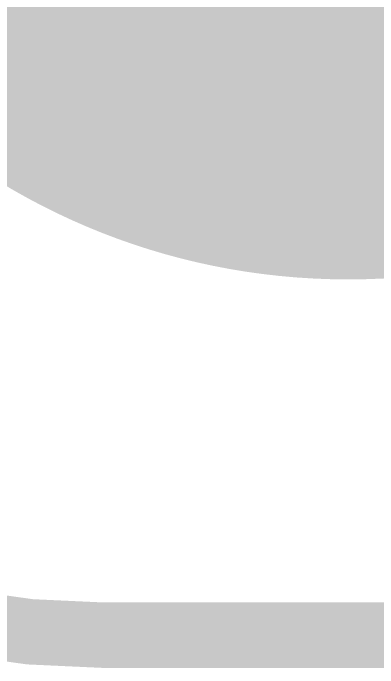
# Model space of a CAD drawing. Header units: inches. Extents: x -2 to 289, y -4 to 187.
# Drawn here: x 1.131 to 2.545, y -3.618 to -1.078 of the extents above; entities that cross this region are included whole.
import ezdxf

# ---------------------------------------------------------------- set-up
doc = ezdxf.new("R2010")
doc.units = ezdxf.units.IN
for name, color, linetype in [('Board Outline', 216, 'Continuous'), ('Bottom Layer', 5, 'Continuous'), ('Bottom Solder', 6, 'Continuous'), ('Layer 1', 16, 'Continuous'), ('Layer 2', 76, 'Continuous'), ('Multi-Layer', 9, 'Continuous'), ('Top Layer', 1, 'Continuous'), ('Top Solder', 216, 'Continuous')]:
    doc.layers.add(name, color=color, linetype=linetype)

msp = doc.modelspace()

# ---------------------------------------------------------------- hatches: boundary and pattern name
at = {"layer": 'Bottom Layer'}
h = msp.add_hatch(color=5, dxfattribs=at)
edge = h.paths.add_edge_path()
edge.add_arc((2.4299, 0.4908), 2.5, 0, 360)
at = {"layer": 'Bottom Solder'}
h = msp.add_hatch(color=6, dxfattribs=at)
edge = h.paths.add_edge_path()
edge.add_arc((2.4299, 0.4908), 2.6016, 0, 360)
at = {"layer": 'Layer 1'}
h = msp.add_hatch(color=16, dxfattribs=at)
edge = h.paths.add_edge_path()
edge.add_arc((2.4299, 0.4908), 2.5, 0, 360)
at = {"layer": 'Layer 2'}
h = msp.add_hatch(color=76, dxfattribs=at)
edge = h.paths.add_edge_path()
edge.add_arc((2.4299, 0.4908), 2.5, 0, 360)
at = {"layer": 'Multi-Layer'}
h = msp.add_hatch(color=9, dxfattribs=at)
edge = h.paths.add_edge_path()
edge.add_arc((2.4299, 0.4908), 2.5, 0, 360)
at = {"layer": 'Top Layer'}
h = msp.add_hatch(color=1, dxfattribs=at)
edge = h.paths.add_edge_path()
edge.add_arc((2.4299, 0.4908), 2.5, 0, 360)
at = {"layer": 'Top Solder'}
h = msp.add_hatch(color=216, dxfattribs=at)
edge = h.paths.add_edge_path()
edge.add_arc((2.4299, 0.4908), 2.6016, 0, 360)

# ---------------------------------------------------------------- linework, layer by layer
at = {"layer": 'Board Outline', "const_width": 0.254}
msp.add_lwpolyline([(1.478, -3.4908, -0.414214), (-1.57, -0.4428)], format="xyb", dxfattribs=at)
msp.add_lwpolyline([(1.478, -3.4908), (135.382, -3.4908)], dxfattribs=at)
at = {"layer": 'Board Outline', "const_width": 0.127}
msp.add_lwpolyline([(1.4145, -3.4908, 1), (1.5415, -3.4908, 1)], format="xyb", close=True, dxfattribs=at)
msp.add_lwpolyline([(1.4145, -3.4908, 1), (1.5415, -3.4908, 1)], format="xyb", close=True, dxfattribs=at)

doc.saveas('drawing.dxf')
